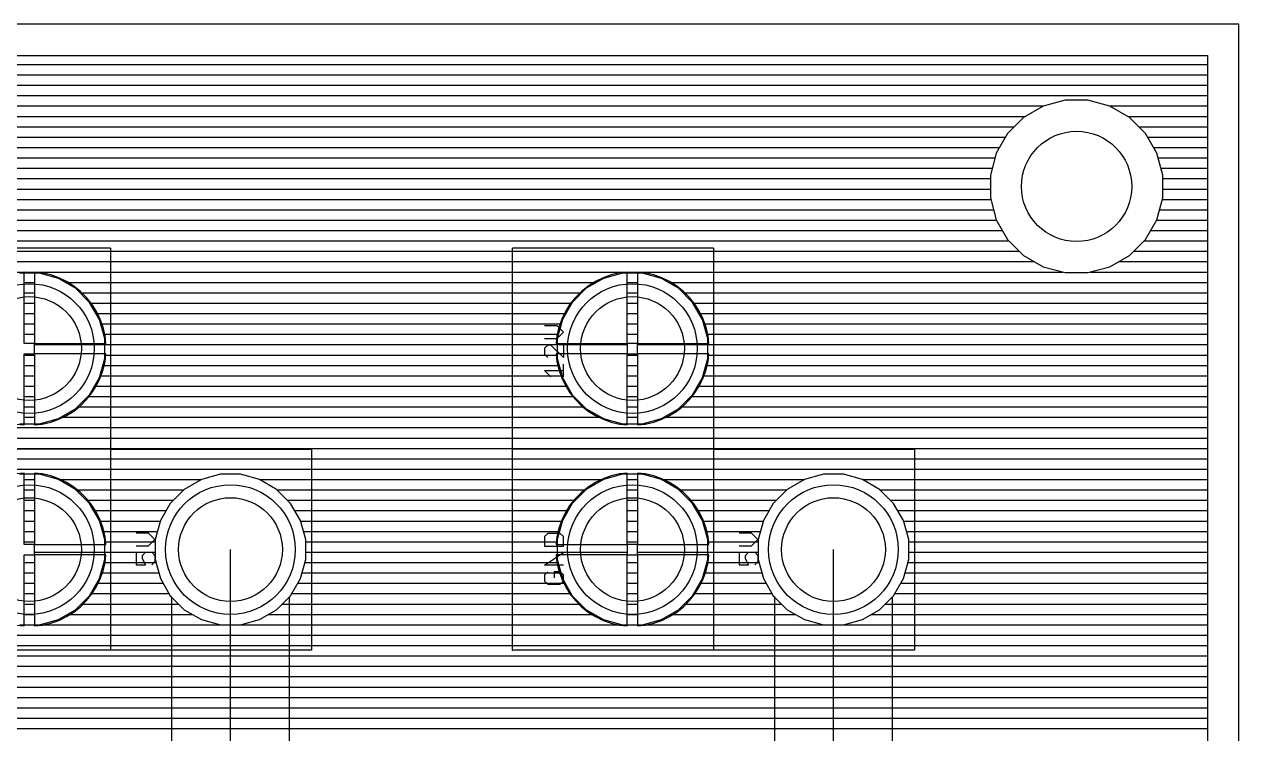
# Model space of a CAD drawing. Extents: x 0 to 5.05, y 0 to 8.75.
# Drawn here: x 3.177 to 5.05, y 7.656 to 8.75 of the extents above; entities that cross this region are included whole.
import ezdxf

# ---------------------------------------------------------------- set-up
doc = ezdxf.new("R2010")
doc.units = 0
for name, color, linetype in [('1', 22, 'CONTINUOUS'), ('16', 175, 'CONTINUOUS'), ('17', 82, 'CONTINUOUS'), ('20', 6, 'CONTINUOUS'), ('21', 253, 'CONTINUOUS'), ('23', 7, 'CONTINUOUS'), ('44', 253, 'CONTINUOUS'), ('51', 253, 'CONTINUOUS')]:
    doc.layers.add(name, color=color, linetype=linetype)

# ---------------------------------------------------------------- blocks, each defined once
blk = doc.blocks.new('ROUNDP')
blk.add_circle((0, 0), 0.5)

msp = doc.modelspace()

# ---------------------------------------------------------------- linework, layer by layer
at = {"layer": '1'}
for p, q in [((0.048, 8.702), (5.002, 8.702)), ((5.002, 8.702), (5.002, 0.048)), ((0.048, 8.688), (5.002, 8.688)), ((0.048, 8.672), (5.002, 8.672)), ((0.048, 8.656), (5.002, 8.656)), ((0.048, 8.64), (5.002, 8.64)), ((2.801098, 8.624), (4.748902, 8.624)), ((4.748664, 8.623936), (4.718336, 8.606426)), ((4.78249, 8.633), (4.748664, 8.623936)), ((4.81751, 8.633), (4.78249, 8.633)), ((4.851336, 8.623936), (4.81751, 8.633)), ((4.851098, 8.624), (5.002, 8.624)), ((4.881664, 8.606426), (4.851336, 8.623936)), ((2.828938, 8.608), (4.721062, 8.608)), ((4.718336, 8.606426), (4.693573, 8.581664)), ((4.878938, 8.608), (5.002, 8.608)), ((4.906426, 8.581664), (4.881664, 8.606426)), ((2.84609, 8.592), (4.70391, 8.592)), ((4.693573, 8.581664), (4.676064, 8.551336)), ((4.89609, 8.592), (5.002, 8.592)), ((4.923936, 8.551336), (4.906426, 8.581664)), ((2.859696, 8.576), (4.690304, 8.576)), ((2.868934, 8.56), (4.681066, 8.56)), ((4.909696, 8.576), (5.002, 8.576)), ((4.918934, 8.56), (5.002, 8.56)), ((2.875902, 8.544), (4.674098, 8.544)), ((4.676064, 8.551336), (4.667, 8.51751)), ((4.933, 8.51751), (4.923936, 8.551336)), ((4.925902, 8.544), (5.002, 8.544)), ((2.880189, 8.528), (4.669811, 8.528)), ((4.930189, 8.528), (5.002, 8.528)), ((2.883, 8.512), (4.667, 8.512)), ((4.667, 8.51751), (4.667, 8.48249)), ((4.933, 8.48249), (4.933, 8.51751)), ((4.933, 8.512), (5.002, 8.512)), ((2.883, 8.496), (4.667, 8.496)), ((4.933, 8.496), (5.002, 8.496)), ((2.882333, 8.48), (4.667667, 8.48)), ((4.667, 8.48249), (4.676064, 8.448664)), ((4.923936, 8.448664), (4.933, 8.48249)), ((4.932333, 8.48), (5.002, 8.48)), ((2.873553, 8.448), (4.676447, 8.448)), ((2.878045, 8.464), (4.671954, 8.464)), ((4.676064, 8.448664), (4.693573, 8.418336)), ((4.906426, 8.418336), (4.923936, 8.448664)), ((4.923553, 8.448), (5.002, 8.448)), ((4.928045, 8.464), (5.002, 8.464)), ((2.864315, 8.432), (4.685685, 8.432)), ((4.914315, 8.432), (5.002, 8.432)), ((2.85409, 8.416), (4.695909, 8.416)), ((4.693573, 8.418336), (4.718336, 8.393573)), ((4.881664, 8.393573), (4.906426, 8.418336)), ((4.90409, 8.416), (5.002, 8.416)), ((2.83809, 8.4), (4.711909, 8.4)), ((4.718336, 8.393573), (4.748664, 8.376064)), ((4.851336, 8.376064), (4.881664, 8.393573)), ((4.88809, 8.4), (5.002, 8.4)), ((2.815082, 8.384), (4.734918, 8.384)), ((4.748664, 8.376064), (4.78249, 8.367)), ((4.81751, 8.367), (4.851336, 8.376064)), ((4.865082, 8.384), (5.002, 8.384)), ((2.771242, 8.368), (4.778758, 8.368)), ((3.177, 8.367845), (3.165203, 8.366516)), ((3.177, 8.258), (3.177, 8.367845)), ((3.193, 8.367845), (3.193, 8.258)), ((3.204797, 8.366516), (3.193, 8.367845)), ((3.217718, 8.363567), (3.204797, 8.366516)), ((3.230228, 8.359189), (3.217718, 8.363567)), ((3.242169, 8.353439), (3.230228, 8.359189)), ((4.069772, 8.359189), (4.057831, 8.353439)), ((4.082282, 8.363567), (4.069772, 8.359189)), ((4.095203, 8.366516), (4.082282, 8.363567)), ((4.107, 8.367845), (4.095203, 8.366516)), ((4.107, 8.258), (4.107, 8.367845)), ((4.123, 8.367845), (4.123, 8.258)), ((4.134797, 8.366516), (4.123, 8.367845)), ((4.147718, 8.363567), (4.134797, 8.366516)), ((4.160228, 8.359189), (4.147718, 8.363567)), ((4.172169, 8.353439), (4.160228, 8.359189)), ((4.78249, 8.367), (4.81751, 8.367)), ((4.821242, 8.368), (5.002, 8.368)), ((3.177, 8.352), (3.193, 8.352)), ((3.177, 8.336), (3.193, 8.336)), ((3.253391, 8.346388), (3.242169, 8.353439)), ((3.244459, 8.352), (4.055541, 8.352)), ((3.263753, 8.338124), (3.253391, 8.346388)), ((3.273124, 8.328753), (3.263753, 8.338124)), ((3.265877, 8.336), (4.034123, 8.336)), ((4.036247, 8.338124), (4.026876, 8.328753)), ((4.046609, 8.346388), (4.036247, 8.338124)), ((4.057831, 8.353439), (4.046609, 8.346388)), ((4.107, 8.352), (4.123, 8.352)), ((4.107, 8.336), (4.123, 8.336)), ((4.183391, 8.346388), (4.172169, 8.353439)), ((4.174459, 8.352), (5.002, 8.352)), ((4.193753, 8.338124), (4.183391, 8.346388)), ((4.203124, 8.328753), (4.193753, 8.338124)), ((4.195877, 8.336), (5.002, 8.336)), ((3.177, 8.32), (3.193, 8.32)), ((3.281388, 8.318391), (3.273124, 8.328753)), ((3.280104, 8.32), (4.019896, 8.32)), ((3.288439, 8.307169), (3.281388, 8.318391)), ((4.018612, 8.318391), (4.011561, 8.307169)), ((4.026876, 8.328753), (4.018612, 8.318391)), ((4.107, 8.32), (4.123, 8.32)), ((4.211388, 8.318391), (4.203124, 8.328753)), ((4.210104, 8.32), (5.002, 8.32)), ((4.218439, 8.307169), (4.211388, 8.318391)), ((3.177, 8.304), (3.193, 8.304)), ((3.294189, 8.295228), (3.288439, 8.307169)), ((3.289965, 8.304), (4.010035, 8.304)), ((4.011561, 8.307169), (4.00581, 8.295228)), ((4.107, 8.304), (4.123, 8.304)), ((4.224189, 8.295228), (4.218439, 8.307169)), ((4.219965, 8.304), (5.002, 8.304)), ((3.177, 8.288), (3.193, 8.288)), ((3.298567, 8.282718), (3.294189, 8.295228)), ((3.296719, 8.288), (4.003281, 8.288)), ((3.301516, 8.269797), (3.298567, 8.282718)), ((4.001433, 8.282718), (3.998484, 8.269797)), ((4.00581, 8.295228), (4.001433, 8.282718)), ((4.107, 8.288), (4.123, 8.288)), ((4.228567, 8.282718), (4.224189, 8.295228)), ((4.226719, 8.288), (5.002, 8.288)), ((4.231516, 8.269797), (4.228567, 8.282718)), ((3.177, 8.272), (3.193, 8.272)), ((3.301013, 8.272), (3.998987, 8.272)), ((3.302845, 8.258), (3.301516, 8.269797)), ((3.998484, 8.269797), (3.997155, 8.258)), ((4.107, 8.272), (4.123, 8.272)), ((4.231013, 8.272), (5.002, 8.272)), ((4.232845, 8.258), (4.231516, 8.269797)), ((3.193, 8.258), (3.177, 8.258)), ((3.177, 8.132155), (3.177, 8.241999)), ((3.177, 8.241999), (3.193, 8.241999)), ((3.193, 8.242), (3.193, 8.258)), ((3.193, 8.258), (3.302845, 8.258)), ((3.193, 8.256), (4.106999, 8.256)), ((3.302845, 8.242), (3.193, 8.242)), ((3.193, 8.241999), (3.193, 8.132155)), ((3.301516, 8.230203), (3.302845, 8.242)), ((3.997155, 8.258), (4.106999, 8.258)), ((4.106999, 8.242), (3.997155, 8.242)), ((3.997155, 8.242), (3.998484, 8.230203)), ((4.106999, 8.258), (4.106999, 8.242)), ((4.123, 8.258), (4.107, 8.258)), ((4.107, 8.132155), (4.107, 8.241999)), ((4.107, 8.241999), (4.123, 8.241999)), ((4.123, 8.242), (4.123, 8.258)), ((4.123, 8.258), (4.232845, 8.258)), ((4.123, 8.256), (5.002, 8.256)), ((4.232845, 8.242), (4.123, 8.242)), ((4.123, 8.241999), (4.123, 8.132155)), ((4.231516, 8.230203), (4.232845, 8.242)), ((3.177, 8.24), (3.193, 8.24)), ((3.177, 8.224), (3.193, 8.224)), ((3.298567, 8.217282), (3.301516, 8.230203)), ((3.3001, 8.224), (3.9999, 8.224)), ((3.30262, 8.24), (3.99738, 8.24)), ((3.998484, 8.230203), (4.001433, 8.217282)), ((4.107, 8.24), (4.123, 8.24)), ((4.107, 8.224), (4.123, 8.224)), ((4.228567, 8.217282), (4.231516, 8.230203)), ((4.2301, 8.224), (5.002, 8.224)), ((4.23262, 8.24), (5.002, 8.24)), ((3.177, 8.208), (3.193, 8.208)), ((3.288439, 8.192831), (3.294189, 8.204772)), ((3.294189, 8.204772), (3.298567, 8.217282)), ((3.295319, 8.208), (4.004681, 8.208)), ((4.001433, 8.217282), (4.00581, 8.204772)), ((4.00581, 8.204772), (4.011561, 8.192831)), ((4.107, 8.208), (4.123, 8.208)), ((4.218439, 8.192831), (4.224189, 8.204772)), ((4.224189, 8.204772), (4.228567, 8.217282)), ((4.225319, 8.208), (5.002, 8.208)), ((3.177, 8.192), (3.193, 8.192)), ((3.281388, 8.181609), (3.288439, 8.192831)), ((3.287917, 8.192), (4.012083, 8.192)), ((4.011561, 8.192831), (4.018612, 8.181609)), ((4.107, 8.192), (4.123, 8.192)), ((4.211388, 8.181609), (4.218439, 8.192831)), ((4.217917, 8.192), (5.002, 8.192)), ((3.177, 8.176), (3.193, 8.176)), ((3.263753, 8.161876), (3.273124, 8.171247)), ((3.273124, 8.171247), (3.281388, 8.181609)), ((3.276914, 8.176), (4.023085, 8.176)), ((4.018612, 8.181609), (4.026876, 8.171247)), ((4.026876, 8.171247), (4.036247, 8.161876)), ((4.107, 8.176), (4.123, 8.176)), ((4.193753, 8.161876), (4.203124, 8.171247)), ((4.203124, 8.171247), (4.211388, 8.181609)), ((4.206914, 8.176), (5.002, 8.176)), ((3.177, 8.16), (3.193, 8.16)), ((3.242169, 8.146561), (3.253391, 8.153612)), ((3.253391, 8.153612), (3.263753, 8.161876)), ((3.261401, 8.16), (4.038599, 8.16)), ((4.036247, 8.161876), (4.046609, 8.153612)), ((4.046609, 8.153612), (4.057831, 8.146561)), ((4.107, 8.16), (4.123, 8.16)), ((4.172169, 8.146561), (4.183391, 8.153612)), ((4.183391, 8.153612), (4.193753, 8.161876)), ((4.191401, 8.16), (5.002, 8.16)), ((3.165203, 8.133484), (3.177, 8.132155)), ((3.177, 8.144), (3.193, 8.144)), ((3.193, 8.132155), (3.204797, 8.133484)), ((3.204797, 8.133484), (3.217718, 8.136433)), ((3.217718, 8.136433), (3.230228, 8.14081)), ((3.230228, 8.14081), (3.242169, 8.146561)), ((3.236851, 8.144), (4.063149, 8.144)), ((4.057831, 8.146561), (4.069772, 8.14081)), ((4.069772, 8.14081), (4.082282, 8.136433)), ((4.082282, 8.136433), (4.095203, 8.133484)), ((4.095203, 8.133484), (4.107, 8.132155)), ((4.107, 8.144), (4.123, 8.144)), ((4.123, 8.132155), (4.134797, 8.133484)), ((4.134797, 8.133484), (4.147718, 8.136433)), ((4.147718, 8.136433), (4.160228, 8.14081)), ((4.160228, 8.14081), (4.172169, 8.146561)), ((4.166851, 8.144), (5.002, 8.144)), ((2.461, 8.128), (5.002, 8.128)), ((2.461, 8.112), (5.002, 8.112)), ((2.457321, 8.096), (5.002, 8.096)), ((2.452964, 8.08), (5.002, 8.08)), ((2.443727, 8.064), (5.002, 8.064)), ((3.200272, 8.056), (3.169728, 8.056)), ((3.229774, 8.048095), (3.200272, 8.056)), ((3.479728, 8.056), (3.450226, 8.048095)), ((3.510272, 8.056), (3.479728, 8.056)), ((3.539774, 8.048095), (3.510272, 8.056)), ((4.099728, 8.056), (4.070226, 8.048095)), ((4.130272, 8.056), (4.099728, 8.056)), ((4.159774, 8.048095), (4.130272, 8.056)), ((4.409728, 8.056), (4.380226, 8.048095)), ((4.440272, 8.056), (4.409728, 8.056)), ((4.469774, 8.048095), (4.440272, 8.056)), ((3.256226, 8.032823), (3.229774, 8.048095)), ((3.229938, 8.048), (3.450062, 8.048)), ((3.450226, 8.048095), (3.423774, 8.032823)), ((3.566226, 8.032823), (3.539774, 8.048095)), ((3.539938, 8.048), (4.070062, 8.048)), ((4.070226, 8.048095), (4.043774, 8.032823)), ((4.186226, 8.032823), (4.159774, 8.048095)), ((4.159938, 8.048), (4.380062, 8.048)), ((4.380226, 8.048095), (4.353774, 8.032823)), ((4.496226, 8.032823), (4.469774, 8.048095)), ((4.469938, 8.048), (5.002, 8.048)), ((3.277823, 8.011226), (3.256226, 8.032823)), ((3.257049, 8.032), (3.422951, 8.032)), ((3.423774, 8.032823), (3.402177, 8.011226)), ((3.587823, 8.011226), (3.566226, 8.032823)), ((3.567049, 8.032), (4.042951, 8.032)), ((4.043774, 8.032823), (4.022177, 8.011226)), ((4.207823, 8.011226), (4.186226, 8.032823)), ((4.187049, 8.032), (4.352951, 8.032)), ((4.353774, 8.032823), (4.332177, 8.011226)), ((4.517823, 8.011226), (4.496226, 8.032823)), ((4.497049, 8.032), (5.002, 8.032)), ((3.273049, 8.016), (3.406951, 8.016)), ((3.293095, 7.984774), (3.277823, 8.011226)), ((3.284304, 8), (3.395696, 8)), ((3.402177, 8.011226), (3.386905, 7.984774)), ((3.583049, 8.016), (4.026951, 8.016)), ((3.603095, 7.984774), (3.587823, 8.011226)), ((3.594304, 8), (4.015696, 8)), ((4.022177, 8.011226), (4.006905, 7.984774)), ((4.203049, 8.016), (4.336951, 8.016)), ((4.223095, 7.984774), (4.207823, 8.011226)), ((4.214304, 8), (4.325696, 8)), ((4.332177, 8.011226), (4.316905, 7.984774)), ((4.513049, 8.016), (5.002, 8.016)), ((4.533095, 7.984774), (4.517823, 8.011226)), ((4.524304, 8), (5.002, 8)), ((3.301, 7.955272), (3.293095, 7.984774)), ((3.293302, 7.984), (3.386698, 7.984)), ((3.386905, 7.984774), (3.379, 7.955272)), ((3.611, 7.955272), (3.603095, 7.984774)), ((3.603302, 7.984), (4.006698, 7.984)), ((4.006905, 7.984774), (3.999, 7.955272)), ((4.231, 7.955272), (4.223095, 7.984774)), ((4.223302, 7.984), (4.316698, 7.984)), ((4.316905, 7.984774), (4.309, 7.955272)), ((4.541, 7.955272), (4.533095, 7.984774)), ((4.533302, 7.984), (5.002, 7.984)), ((3.297589, 7.968), (3.382411, 7.968)), ((3.607589, 7.968), (4.002411, 7.968)), ((4.227589, 7.968), (4.312411, 7.968)), ((4.537589, 7.968), (5.002, 7.968)), ((3.301, 7.924728), (3.301, 7.955272)), ((3.301, 7.952), (3.379, 7.952)), ((3.379, 7.955272), (3.379, 7.924728)), ((3.611, 7.924728), (3.611, 7.955272)), ((3.611, 7.952), (3.999, 7.952)), ((3.999, 7.955272), (3.999, 7.924728)), ((4.231, 7.924728), (4.231, 7.955272)), ((4.231, 7.952), (4.309, 7.952)), ((4.309, 7.955272), (4.309, 7.924728)), ((4.541, 7.924728), (4.541, 7.955272)), ((4.541, 7.952), (5.002, 7.952)), ((3.293095, 7.895226), (3.301, 7.924728)), ((3.301, 7.936), (3.379, 7.936)), ((3.379, 7.924728), (3.386905, 7.895226)), ((3.495, 7.01), (3.495, 7.94)), ((3.603095, 7.895226), (3.611, 7.924728)), ((3.611, 7.936), (3.999, 7.936)), ((3.999, 7.924728), (4.006905, 7.895226)), ((4.223095, 7.895226), (4.231, 7.924728)), ((4.231, 7.936), (4.309, 7.936)), ((4.309, 7.924728), (4.316905, 7.895226)), ((4.533095, 7.895226), (4.541, 7.924728)), ((4.541, 7.936), (5.002, 7.936)), ((3.299733, 7.92), (3.380267, 7.92)), ((3.609733, 7.92), (4.000267, 7.92)), ((4.229733, 7.92), (4.310267, 7.92)), ((4.539733, 7.92), (5.002, 7.92)), ((3.277823, 7.868774), (3.293095, 7.895226)), ((3.288923, 7.888), (3.391077, 7.888)), ((3.295446, 7.904), (3.384554, 7.904)), ((3.386905, 7.895226), (3.402177, 7.868774)), ((3.587823, 7.868774), (3.603095, 7.895226)), ((3.598923, 7.888), (4.011077, 7.888)), ((3.605446, 7.904), (4.004554, 7.904)), ((4.006905, 7.895226), (4.022177, 7.868774)), ((4.207823, 7.868774), (4.223095, 7.895226)), ((4.218923, 7.888), (4.321077, 7.888)), ((4.225446, 7.904), (4.314554, 7.904)), ((4.316905, 7.895226), (4.332177, 7.868774)), ((4.517823, 7.868774), (4.533095, 7.895226)), ((4.528923, 7.888), (5.002, 7.888)), ((4.535446, 7.904), (5.002, 7.904)), ((3.256226, 7.847177), (3.277823, 7.868774)), ((3.279685, 7.872), (3.400314, 7.872)), ((3.402177, 7.868774), (3.404, 7.866951)), ((3.404, 7.866951), (3.404, 7.083049)), ((3.586, 7.866951), (3.587823, 7.868774)), ((3.586, 7.083049), (3.586, 7.866951)), ((3.589685, 7.872), (4.020314, 7.872)), ((4.022177, 7.868774), (4.043774, 7.847177)), ((4.186226, 7.847177), (4.207823, 7.868774)), ((4.209685, 7.872), (4.330314, 7.872)), ((4.332177, 7.868774), (4.353774, 7.847177)), ((4.496226, 7.847177), (4.517823, 7.868774)), ((4.519685, 7.872), (5.002, 7.872)), ((3.265049, 7.856), (3.404, 7.856)), ((3.586, 7.856), (4.034951, 7.856)), ((4.195049, 7.856), (4.344951, 7.856)), ((4.505049, 7.856), (5.002, 7.856)), ((3.200272, 7.824), (3.229774, 7.831905)), ((3.229774, 7.831905), (3.256226, 7.847177)), ((3.243795, 7.84), (3.404, 7.84)), ((3.586, 7.84), (4.056205, 7.84)), ((4.043774, 7.847177), (4.070226, 7.831905)), ((4.070226, 7.831905), (4.099728, 7.824)), ((4.130272, 7.824), (4.159774, 7.831905)), ((4.159774, 7.831905), (4.186226, 7.847177)), ((4.173795, 7.84), (4.366205, 7.84)), ((4.353774, 7.847177), (4.380226, 7.831905)), ((4.380226, 7.831905), (4.409728, 7.824)), ((4.440272, 7.824), (4.469774, 7.831905)), ((4.469774, 7.831905), (4.496226, 7.847177)), ((4.483795, 7.84), (5.002, 7.84)), ((3.169728, 7.824), (3.200272, 7.824)), ((3.200272, 7.824), (3.404, 7.824)), ((3.586, 7.824), (4.099728, 7.824)), ((4.099728, 7.824), (4.130272, 7.824)), ((4.130272, 7.824), (4.409728, 7.824)), ((4.409728, 7.824), (4.440272, 7.824)), ((4.440272, 7.824), (5.002, 7.824)), ((0.048, 7.808), (3.404, 7.808)), ((0.048, 7.792), (3.404, 7.792)), ((3.586, 7.808), (5.002, 7.808)), ((3.586, 7.792), (5.002, 7.792)), ((0.048, 7.776), (3.404, 7.776)), ((3.586, 7.776), (5.002, 7.776)), ((0.048, 7.76), (3.404, 7.76)), ((3.586, 7.76), (5.002, 7.76)), ((0.048, 7.744), (3.404, 7.744)), ((3.586, 7.744), (5.002, 7.744)), ((0.048, 7.728), (3.404, 7.728)), ((3.586, 7.728), (5.002, 7.728)), ((0.048, 7.712), (3.404, 7.712)), ((3.586, 7.712), (5.002, 7.712)), ((0.048, 7.696), (3.404, 7.696)), ((0.048, 7.68), (3.404, 7.68)), ((3.586, 7.696), (5.002, 7.696)), ((3.586, 7.68), (5.002, 7.68)), ((0.048, 7.664), (3.404, 7.664)), ((3.586, 7.664), (5.002, 7.664))]:
    msp.add_line(p, q, dxfattribs=at)
at = {"layer": '16'}
for p, q in [((0.048, 8.702), (5.002, 8.702)), ((5.002, 8.702), (5.002, 0.048)), ((0.048, 8.688), (5.002, 8.688)), ((0.048, 8.672), (5.002, 8.672)), ((0.048, 8.656), (5.002, 8.656)), ((0.048, 8.64), (5.002, 8.64)), ((2.801098, 8.624), (4.748902, 8.624)), ((4.748664, 8.623936), (4.718336, 8.606426)), ((4.78249, 8.633), (4.748664, 8.623936)), ((4.81751, 8.633), (4.78249, 8.633)), ((4.851336, 8.623936), (4.81751, 8.633)), ((4.851098, 8.624), (5.002, 8.624)), ((4.881664, 8.606426), (4.851336, 8.623936)), ((2.828938, 8.608), (4.721062, 8.608)), ((4.718336, 8.606426), (4.693573, 8.581664)), ((4.878938, 8.608), (5.002, 8.608)), ((4.906426, 8.581664), (4.881664, 8.606426)), ((2.84609, 8.592), (4.70391, 8.592)), ((4.693573, 8.581664), (4.676064, 8.551336)), ((4.89609, 8.592), (5.002, 8.592)), ((4.923936, 8.551336), (4.906426, 8.581664)), ((2.859696, 8.576), (4.690304, 8.576)), ((2.868934, 8.56), (4.681066, 8.56)), ((4.909696, 8.576), (5.002, 8.576)), ((4.918934, 8.56), (5.002, 8.56)), ((2.875902, 8.544), (4.674098, 8.544)), ((4.676064, 8.551336), (4.667, 8.51751)), ((4.933, 8.51751), (4.923936, 8.551336)), ((4.925902, 8.544), (5.002, 8.544)), ((2.880189, 8.528), (4.669811, 8.528)), ((4.930189, 8.528), (5.002, 8.528)), ((2.883, 8.512), (4.667, 8.512)), ((4.667, 8.51751), (4.667, 8.48249)), ((4.933, 8.48249), (4.933, 8.51751)), ((4.933, 8.512), (5.002, 8.512)), ((2.883, 8.496), (4.667, 8.496)), ((4.933, 8.496), (5.002, 8.496)), ((2.882333, 8.48), (4.667667, 8.48)), ((4.667, 8.48249), (4.676064, 8.448664)), ((4.923936, 8.448664), (4.933, 8.48249)), ((4.932333, 8.48), (5.002, 8.48)), ((2.873553, 8.448), (4.676447, 8.448)), ((2.878045, 8.464), (4.671954, 8.464)), ((4.676064, 8.448664), (4.693573, 8.418336)), ((4.906426, 8.418336), (4.923936, 8.448664)), ((4.923553, 8.448), (5.002, 8.448)), ((4.928045, 8.464), (5.002, 8.464)), ((2.864315, 8.432), (4.685685, 8.432)), ((4.914315, 8.432), (5.002, 8.432)), ((2.85409, 8.416), (4.695909, 8.416)), ((4.693573, 8.418336), (4.718336, 8.393573)), ((4.881664, 8.393573), (4.906426, 8.418336)), ((4.90409, 8.416), (5.002, 8.416)), ((2.83809, 8.4), (4.711909, 8.4)), ((4.718336, 8.393573), (4.748664, 8.376064)), ((4.851336, 8.376064), (4.881664, 8.393573)), ((4.88809, 8.4), (5.002, 8.4)), ((2.815082, 8.384), (4.734918, 8.384)), ((4.748664, 8.376064), (4.78249, 8.367)), ((4.81751, 8.367), (4.851336, 8.376064)), ((4.865082, 8.384), (5.002, 8.384)), ((2.771242, 8.368), (4.778758, 8.368)), ((3.200272, 8.366), (3.169728, 8.366)), ((3.229774, 8.358095), (3.200272, 8.366)), ((3.256226, 8.342823), (3.229774, 8.358095)), ((4.070226, 8.358095), (4.043774, 8.342823)), ((4.099728, 8.366), (4.070226, 8.358095)), ((4.130272, 8.366), (4.099728, 8.366)), ((4.159774, 8.358095), (4.130272, 8.366)), ((4.186226, 8.342823), (4.159774, 8.358095)), ((4.78249, 8.367), (4.81751, 8.367)), ((4.821242, 8.368), (5.002, 8.368)), ((3.240331, 8.352), (4.059669, 8.352)), ((3.277823, 8.321226), (3.256226, 8.342823)), ((3.263049, 8.336), (4.036951, 8.336)), ((4.043774, 8.342823), (4.022177, 8.321226)), ((4.170331, 8.352), (5.002, 8.352)), ((4.207823, 8.321226), (4.186226, 8.342823)), ((4.193049, 8.336), (5.002, 8.336)), ((3.293095, 8.294774), (3.277823, 8.321226)), ((3.278531, 8.32), (4.021469, 8.32)), ((4.022177, 8.321226), (4.006905, 8.294774)), ((4.223095, 8.294774), (4.207823, 8.321226)), ((4.208531, 8.32), (5.002, 8.32)), ((3.287768, 8.304), (4.012232, 8.304)), ((4.217768, 8.304), (5.002, 8.304)), ((3.301, 8.265272), (3.293095, 8.294774)), ((3.29491, 8.288), (4.00509, 8.288)), ((4.006905, 8.294774), (3.999, 8.265272)), ((4.231, 8.265272), (4.223095, 8.294774)), ((4.22491, 8.288), (5.002, 8.288)), ((3.299197, 8.272), (4.000803, 8.272)), ((3.301, 8.234728), (3.301, 8.265272)), ((3.999, 8.265272), (3.999, 8.234728)), ((4.229197, 8.272), (5.002, 8.272)), ((4.231, 8.234728), (4.231, 8.265272)), ((3.301, 8.256), (3.999, 8.256)), ((4.231, 8.256), (5.002, 8.256)), ((3.293095, 8.205226), (3.301, 8.234728)), ((3.298125, 8.224), (4.001875, 8.224)), ((3.301, 8.24), (3.999, 8.24)), ((3.999, 8.234728), (4.006905, 8.205226)), ((4.223095, 8.205226), (4.231, 8.234728)), ((4.228125, 8.224), (5.002, 8.224)), ((4.231, 8.24), (5.002, 8.24)), ((3.277823, 8.178774), (3.293095, 8.205226)), ((3.293838, 8.208), (4.006162, 8.208)), ((4.006905, 8.205226), (4.022177, 8.178774)), ((4.207823, 8.178774), (4.223095, 8.205226)), ((4.223838, 8.208), (5.002, 8.208)), ((3.285459, 8.192), (4.014541, 8.192)), ((4.215459, 8.192), (5.002, 8.192)), ((3.256226, 8.157177), (3.277823, 8.178774)), ((3.275049, 8.176), (4.024951, 8.176)), ((4.022177, 8.178774), (4.043774, 8.157177)), ((4.186226, 8.157177), (4.207823, 8.178774)), ((4.205049, 8.176), (5.002, 8.176)), ((3.229774, 8.141905), (3.256226, 8.157177)), ((3.259049, 8.16), (4.040951, 8.16)), ((4.043774, 8.157177), (4.070226, 8.141905)), ((4.159774, 8.141905), (4.186226, 8.157177)), ((4.189049, 8.16), (5.002, 8.16)), ((3.169728, 8.134), (3.200272, 8.134)), ((3.200272, 8.134), (3.229774, 8.141905)), ((3.233403, 8.144), (4.066597, 8.144)), ((4.070226, 8.141905), (4.099728, 8.134)), ((4.099728, 8.134), (4.130272, 8.134)), ((4.130272, 8.134), (4.159774, 8.141905)), ((4.163403, 8.144), (5.002, 8.144)), ((2.353, 8.128), (5.002, 8.128)), ((2.462282, 8.112), (5.002, 8.112)), ((2.459415, 8.096), (5.002, 8.096)), ((2.454269, 8.08), (5.002, 8.08)), ((2.446032, 8.064), (5.002, 8.064)), ((3.177, 8.057845), (3.165203, 8.056516)), ((3.177, 7.948), (3.177, 8.057845)), ((3.204797, 8.056516), (3.193, 8.057845)), ((3.193, 8.057845), (3.193, 7.948)), ((3.217718, 8.053567), (3.204797, 8.056516)), ((3.479728, 8.056), (3.450226, 8.048095)), ((3.510272, 8.056), (3.479728, 8.056)), ((3.539774, 8.048095), (3.510272, 8.056)), ((4.095203, 8.056516), (4.082282, 8.053567)), ((4.107, 8.057845), (4.095203, 8.056516)), ((4.107, 7.948), (4.107, 8.057845)), ((4.134797, 8.056516), (4.123, 8.057845)), ((4.123, 8.057845), (4.123, 7.948)), ((4.147718, 8.053567), (4.134797, 8.056516)), ((4.409728, 8.056), (4.380226, 8.048095)), ((4.440272, 8.056), (4.409728, 8.056)), ((4.469774, 8.048095), (4.440272, 8.056)), ((3.177, 8.048), (3.193, 8.048)), ((3.230228, 8.049189), (3.217718, 8.053567)), ((3.242169, 8.043439), (3.230228, 8.049189)), ((3.232698, 8.048), (3.450062, 8.048)), ((3.253391, 8.036388), (3.242169, 8.043439)), ((3.263753, 8.028124), (3.253391, 8.036388)), ((3.450226, 8.048095), (3.423774, 8.032823)), ((3.566226, 8.032823), (3.539774, 8.048095)), ((3.539938, 8.048), (4.067302, 8.048)), ((4.046609, 8.036388), (4.036247, 8.028124)), ((4.057831, 8.043439), (4.046609, 8.036388)), ((4.069772, 8.049189), (4.057831, 8.043439)), ((4.082282, 8.053567), (4.069772, 8.049189)), ((4.107, 8.048), (4.123, 8.048)), ((4.160228, 8.049189), (4.147718, 8.053567)), ((4.172169, 8.043439), (4.160228, 8.049189)), ((4.162698, 8.048), (4.380062, 8.048)), ((4.183391, 8.036388), (4.172169, 8.043439)), ((4.193753, 8.028124), (4.183391, 8.036388)), ((4.380226, 8.048095), (4.353774, 8.032823)), ((4.496226, 8.032823), (4.469774, 8.048095)), ((4.469938, 8.048), (5.002, 8.048)), ((3.177, 8.032), (3.193, 8.032)), ((3.258893, 8.032), (3.422951, 8.032)), ((3.273124, 8.018753), (3.263753, 8.028124)), ((3.281388, 8.008391), (3.273124, 8.018753)), ((3.423774, 8.032823), (3.402177, 8.011226)), ((3.587823, 8.011226), (3.566226, 8.032823)), ((3.567049, 8.032), (4.041107, 8.032)), ((4.026876, 8.018753), (4.018612, 8.008391)), ((4.036247, 8.028124), (4.026876, 8.018753)), ((4.107, 8.032), (4.123, 8.032)), ((4.188893, 8.032), (4.352951, 8.032)), ((4.203124, 8.018753), (4.193753, 8.028124)), ((4.211388, 8.008391), (4.203124, 8.018753)), ((4.353774, 8.032823), (4.332177, 8.011226)), ((4.517823, 8.011226), (4.496226, 8.032823)), ((4.497049, 8.032), (5.002, 8.032)), ((3.177, 8.016), (3.193, 8.016)), ((3.177, 8), (3.193, 8)), ((3.27532, 8.016), (3.406951, 8.016)), ((3.288439, 7.997169), (3.281388, 8.008391)), ((3.28666, 8), (3.395696, 8)), ((3.402177, 8.011226), (3.386905, 7.984774)), ((3.583049, 8.016), (4.02468, 8.016)), ((3.603095, 7.984774), (3.587823, 8.011226)), ((3.594304, 8), (4.01334, 8)), ((4.018612, 8.008391), (4.011561, 7.997169)), ((4.107, 8.016), (4.123, 8.016)), ((4.107, 8), (4.123, 8)), ((4.20532, 8.016), (4.336951, 8.016)), ((4.218439, 7.997169), (4.211388, 8.008391)), ((4.21666, 8), (4.325696, 8)), ((4.332177, 8.011226), (4.316905, 7.984774)), ((4.513049, 8.016), (5.002, 8.016)), ((4.533095, 7.984774), (4.517823, 8.011226)), ((4.524304, 8), (5.002, 8)), ((3.177, 7.984), (3.193, 7.984)), ((3.294189, 7.985228), (3.288439, 7.997169)), ((3.298567, 7.972718), (3.294189, 7.985228)), ((3.294619, 7.984), (3.386698, 7.984)), ((3.386905, 7.984774), (3.379, 7.955272)), ((3.611, 7.955272), (3.603095, 7.984774)), ((3.603302, 7.984), (4.005381, 7.984)), ((4.00581, 7.985228), (4.001433, 7.972718)), ((4.011561, 7.997169), (4.00581, 7.985228)), ((4.107, 7.984), (4.123, 7.984)), ((4.224189, 7.985228), (4.218439, 7.997169)), ((4.228567, 7.972718), (4.224189, 7.985228)), ((4.224619, 7.984), (4.316698, 7.984)), ((4.316905, 7.984774), (4.309, 7.955272)), ((4.541, 7.955272), (4.533095, 7.984774)), ((4.533302, 7.984), (5.002, 7.984)), ((3.177, 7.968), (3.193, 7.968)), ((3.301516, 7.959797), (3.298567, 7.972718)), ((3.299644, 7.968), (3.382411, 7.968)), ((3.607589, 7.968), (4.000356, 7.968)), ((4.001433, 7.972718), (3.998484, 7.959797)), ((4.107, 7.968), (4.123, 7.968)), ((4.231516, 7.959797), (4.228567, 7.972718)), ((4.229644, 7.968), (4.312411, 7.968)), ((4.537589, 7.968), (5.002, 7.968)), ((3.177, 7.952), (3.193, 7.952)), ((3.193, 7.948), (3.177, 7.948)), ((3.193, 7.932), (3.193, 7.948)), ((3.193, 7.948), (3.302845, 7.948)), ((3.302845, 7.948), (3.301516, 7.959797)), ((3.302394, 7.952), (3.379, 7.952)), ((3.379, 7.955272), (3.379, 7.924728)), ((3.611, 7.924728), (3.611, 7.955272)), ((3.611, 7.952), (3.997605, 7.952)), ((3.998484, 7.959797), (3.997155, 7.948)), ((3.997155, 7.948), (4.106999, 7.948)), ((4.106999, 7.948), (4.106999, 7.932)), ((4.107, 7.952), (4.123, 7.952)), ((4.123, 7.948), (4.107, 7.948)), ((4.123, 7.932), (4.123, 7.948)), ((4.123, 7.948), (4.232845, 7.948)), ((4.232845, 7.948), (4.231516, 7.959797)), ((4.232394, 7.952), (4.309, 7.952)), ((4.309, 7.955272), (4.309, 7.924728)), ((4.541, 7.924728), (4.541, 7.955272)), ((4.541, 7.952), (5.002, 7.952)), ((3.177, 7.822155), (3.177, 7.931999)), ((3.177, 7.931999), (3.193, 7.931999)), ((3.193, 7.936), (3.379, 7.936)), ((3.302845, 7.932), (3.193, 7.932)), ((3.193, 7.931999), (3.193, 7.822155)), ((3.301516, 7.920203), (3.302845, 7.932)), ((3.379, 7.924728), (3.386905, 7.895226)), ((3.603095, 7.895226), (3.611, 7.924728)), ((3.611, 7.936), (4.106999, 7.936)), ((4.106999, 7.932), (3.997155, 7.932)), ((3.997155, 7.932), (3.998484, 7.920203)), ((4.107, 7.822155), (4.107, 7.931999)), ((4.107, 7.931999), (4.123, 7.931999)), ((4.123, 7.936), (4.309, 7.936)), ((4.232845, 7.932), (4.123, 7.932)), ((4.123, 7.931999), (4.123, 7.822155)), ((4.231516, 7.920203), (4.232845, 7.932)), ((4.309, 7.924728), (4.316905, 7.895226)), ((4.425, 7.01), (4.425, 7.94)), ((4.533095, 7.895226), (4.541, 7.924728)), ((4.541, 7.936), (5.002, 7.936)), ((3.177, 7.92), (3.193, 7.92)), ((3.294189, 7.894772), (3.298567, 7.907282)), ((3.298567, 7.907282), (3.301516, 7.920203)), ((3.30147, 7.92), (3.380267, 7.92)), ((3.609733, 7.92), (3.99853, 7.92)), ((3.998484, 7.920203), (4.001433, 7.907282)), ((4.001433, 7.907282), (4.00581, 7.894772)), ((4.107, 7.92), (4.123, 7.92)), ((4.224189, 7.894772), (4.228567, 7.907282)), ((4.228567, 7.907282), (4.231516, 7.920203)), ((4.23147, 7.92), (4.310267, 7.92)), ((4.539733, 7.92), (5.002, 7.92)), ((3.177, 7.904), (3.193, 7.904)), ((3.177, 7.888), (3.193, 7.888)), ((3.288439, 7.882831), (3.294189, 7.894772)), ((3.290928, 7.888), (3.391077, 7.888)), ((3.297418, 7.904), (3.384554, 7.904)), ((3.386905, 7.895226), (3.402177, 7.868774)), ((3.587823, 7.868774), (3.603095, 7.895226)), ((3.598923, 7.888), (4.009072, 7.888)), ((3.605446, 7.904), (4.002581, 7.904)), ((4.00581, 7.894772), (4.011561, 7.882831)), ((4.107, 7.904), (4.123, 7.904)), ((4.107, 7.888), (4.123, 7.888)), ((4.218439, 7.882831), (4.224189, 7.894772)), ((4.220928, 7.888), (4.321077, 7.888)), ((4.227418, 7.904), (4.314554, 7.904)), ((4.316905, 7.895226), (4.332177, 7.868774)), ((4.517823, 7.868774), (4.533095, 7.895226)), ((4.528923, 7.888), (5.002, 7.888)), ((4.535446, 7.904), (5.002, 7.904)), ((3.177, 7.872), (3.193, 7.872)), ((3.273124, 7.861247), (3.281388, 7.871609)), ((3.281388, 7.871609), (3.288439, 7.882831)), ((3.281633, 7.872), (3.400314, 7.872)), ((3.402177, 7.868774), (3.423774, 7.847177)), ((3.566226, 7.847177), (3.587823, 7.868774)), ((3.589685, 7.872), (4.018367, 7.872)), ((4.011561, 7.882831), (4.018612, 7.871609)), ((4.018612, 7.871609), (4.026876, 7.861247)), ((4.107, 7.872), (4.123, 7.872)), ((4.203124, 7.861247), (4.211388, 7.871609)), ((4.211388, 7.871609), (4.218439, 7.882831)), ((4.211633, 7.872), (4.330314, 7.872)), ((4.332177, 7.868774), (4.334, 7.866951)), ((4.334, 7.866951), (4.334, 7.083049)), ((4.516, 7.866951), (4.517823, 7.868774)), ((4.516, 7.083049), (4.516, 7.866951)), ((4.519685, 7.872), (5.002, 7.872)), ((3.177, 7.856), (3.193, 7.856)), ((3.253391, 7.843612), (3.263753, 7.851876)), ((3.263753, 7.851876), (3.273124, 7.861247)), ((3.267877, 7.856), (3.414951, 7.856)), ((3.575049, 7.856), (4.032123, 7.856)), ((4.026876, 7.861247), (4.036247, 7.851876)), ((4.036247, 7.851876), (4.046609, 7.843612)), ((4.107, 7.856), (4.123, 7.856)), ((4.183391, 7.843612), (4.193753, 7.851876)), ((4.193753, 7.851876), (4.203124, 7.861247)), ((4.197877, 7.856), (4.334, 7.856)), ((4.516, 7.856), (5.002, 7.856)), ((3.177, 7.84), (3.193, 7.84)), ((3.217718, 7.826433), (3.230228, 7.83081)), ((3.230228, 7.83081), (3.242169, 7.836561)), ((3.242169, 7.836561), (3.253391, 7.843612)), ((3.247642, 7.84), (3.436205, 7.84)), ((3.423774, 7.847177), (3.450226, 7.831905)), ((3.450226, 7.831905), (3.479728, 7.824)), ((3.510272, 7.824), (3.539774, 7.831905)), ((3.539774, 7.831905), (3.566226, 7.847177)), ((3.553795, 7.84), (4.052358, 7.84)), ((4.046609, 7.843612), (4.057831, 7.836561)), ((4.057831, 7.836561), (4.069772, 7.83081)), ((4.069772, 7.83081), (4.082282, 7.826433)), ((4.107, 7.84), (4.123, 7.84)), ((4.147718, 7.826433), (4.160228, 7.83081)), ((4.160228, 7.83081), (4.172169, 7.836561)), ((4.172169, 7.836561), (4.183391, 7.843612)), ((4.177642, 7.84), (4.334, 7.84)), ((4.516, 7.84), (5.002, 7.84)), ((3.165203, 7.823484), (3.177, 7.822155)), ((3.177, 7.824), (3.193, 7.824)), ((3.193, 7.822155), (3.204797, 7.823484)), ((3.204797, 7.823484), (3.217718, 7.826433)), ((3.207058, 7.824), (3.479728, 7.824)), ((3.479728, 7.824), (3.510272, 7.824)), ((3.510272, 7.824), (4.092942, 7.824)), ((4.082282, 7.826433), (4.095203, 7.823484)), ((4.095203, 7.823484), (4.107, 7.822155)), ((4.107, 7.824), (4.123, 7.824)), ((4.123, 7.822155), (4.134797, 7.823484)), ((4.134797, 7.823484), (4.147718, 7.826433)), ((4.137058, 7.824), (4.334, 7.824)), ((4.516, 7.824), (5.002, 7.824)), ((1.770693, 7.792), (4.334, 7.792)), ((1.786693, 7.808), (4.334, 7.808)), ((4.516, 7.808), (5.002, 7.808)), ((4.516, 7.792), (5.002, 7.792)), ((1.754693, 7.776), (4.334, 7.776)), ((4.516, 7.776), (5.002, 7.776)), ((1.738693, 7.76), (4.334, 7.76)), ((4.516, 7.76), (5.002, 7.76)), ((1.722693, 7.744), (4.334, 7.744)), ((4.516, 7.744), (5.002, 7.744)), ((1.706693, 7.728), (4.334, 7.728)), ((4.516, 7.728), (5.002, 7.728)), ((1.690693, 7.712), (4.334, 7.712)), ((4.516, 7.712), (5.002, 7.712)), ((1.658693, 7.68), (4.334, 7.68)), ((1.674693, 7.696), (4.334, 7.696)), ((4.516, 7.696), (5.002, 7.696)), ((4.516, 7.68), (5.002, 7.68)), ((1.642693, 7.664), (4.334, 7.664)), ((4.516, 7.664), (5.002, 7.664))]:
    msp.add_line(p, q, dxfattribs=at)
at = {"layer": '20'}
for p, q in [((5.05, 8.75), (0, 8.75)), ((5.05, 0), (5.05, 8.75))]:
    msp.add_line(p, q, dxfattribs=at)
msp.add_circle((4.8, 8.5), 0.085, dxfattribs=at)
at = {"layer": '21'}
for p, q in [((3.998825, 8.28478), (3.979475, 8.28478)), ((4.0085, 8.275105), (3.998825, 8.28478)), ((3.979475, 8.26543), (3.998825, 8.26543)), ((3.998825, 8.26543), (4.0085, 8.275105)), ((3.984313, 8.255315), (3.979475, 8.250477)), ((3.979475, 8.250477), (3.979475, 8.240803)), ((3.98915, 8.255315), (3.984313, 8.255315)), ((4.0085, 8.235965), (3.98915, 8.255315)), ((4.0085, 8.255315), (4.0085, 8.235965)), ((3.979475, 8.240803), (3.984313, 8.235965)), ((4.0085, 8.2065), (4.0085, 8.22585)), ((3.98915, 8.2065), (3.979475, 8.216175)), ((3.979475, 8.216175), (4.0085, 8.216175)), ((3.368825, 7.965315), (3.349475, 7.965315)), ((3.3785, 7.95564), (3.368825, 7.965315)), ((3.984313, 7.96478), (3.979475, 7.959943)), ((4.003663, 7.96478), (3.984313, 7.96478)), ((4.0085, 7.959943), (4.003663, 7.96478)), ((4.298825, 7.965315), (4.279475, 7.965315)), ((4.3085, 7.95564), (4.298825, 7.965315)), ((3.349475, 7.945965), (3.368825, 7.945965)), ((3.368825, 7.945965), (3.3785, 7.95564)), ((3.979475, 7.959943), (3.979475, 7.94543)), ((3.979475, 7.94543), (4.0085, 7.94543)), ((4.0085, 7.94543), (4.0085, 7.959943)), ((4.279475, 7.945965), (4.298825, 7.945965)), ((4.298825, 7.945965), (4.3085, 7.95564)), ((3.349475, 7.93585), (3.349475, 7.9165)), ((3.35915, 7.931012), (3.363988, 7.93585)), ((3.35915, 7.926175), (3.35915, 7.931012)), ((3.363988, 7.9165), (3.35915, 7.926175)), ((3.363988, 7.93585), (3.373663, 7.93585)), ((3.373663, 7.93585), (3.3785, 7.931012)), ((3.3785, 7.931012), (3.3785, 7.921337)), ((3.979475, 7.915965), (4.0085, 7.935315)), ((4.0085, 7.935315), (3.979475, 7.935315)), ((4.279475, 7.93585), (4.279475, 7.9165)), ((4.28915, 7.931012), (4.293988, 7.93585)), ((4.28915, 7.926175), (4.28915, 7.931012)), ((4.293988, 7.9165), (4.28915, 7.926175)), ((4.293988, 7.93585), (4.303663, 7.93585)), ((4.303663, 7.93585), (4.3085, 7.931012)), ((4.3085, 7.931012), (4.3085, 7.921337)), ((3.349475, 7.9165), (3.363988, 7.9165)), ((3.3785, 7.921337), (3.373663, 7.9165)), ((4.0085, 7.915965), (3.979475, 7.915965)), ((3.984313, 7.90585), (3.979475, 7.901012)), ((4.003663, 7.90585), (3.993988, 7.90585)), ((3.993988, 7.90585), (3.993988, 7.896175)), ((4.0085, 7.901012), (4.003663, 7.90585)), ((4.279475, 7.9165), (4.293988, 7.9165)), ((4.3085, 7.921337), (4.303663, 7.9165)), ((3.979475, 7.901012), (3.979475, 7.891337)), ((3.979475, 7.891337), (3.984313, 7.8865)), ((3.984313, 7.8865), (4.003663, 7.8865)), ((4.003663, 7.8865), (4.0085, 7.891337)), ((4.0085, 7.891337), (4.0085, 7.901012))]:
    msp.add_line(p, q, dxfattribs=at)
at = {"layer": '23'}
msp.add_point((3.93, 7.785), dxfattribs=at)
at = {"layer": '44'}
for centre in [(3.185, 8.25), (4.115, 8.25), (3.185, 7.94), (3.495, 7.94), (4.115, 7.94), (4.425, 7.94)]:
    msp.add_circle(centre, 0.08, dxfattribs=at)
at = {"layer": '51'}
for p, q in [((3.31, 8.405), (3, 8.405)), ((3.31, 8.405), (3.31, 8.095)), ((3.93, 8.095), (3.93, 8.405)), ((4.24, 8.405), (3.93, 8.405)), ((4.24, 8.405), (4.24, 8.095)), ((3.31, 8.095), (3, 8.095)), ((3.31, 8.095), (3.31, 7.785)), ((3.31, 8.095), (3.62, 8.095)), ((3.62, 8.095), (3.62, 7.785)), ((3.93, 7.785), (3.93, 8.095)), ((4.24, 8.095), (3.93, 8.095)), ((4.24, 8.095), (4.24, 7.785)), ((4.24, 8.095), (4.55, 8.095)), ((4.55, 8.095), (4.55, 7.785)), ((3.31, 7.785), (3, 7.785)), ((3.62, 7.785), (3.31, 7.785)), ((4.24, 7.785), (3.93, 7.785)), ((4.55, 7.785), (4.24, 7.785))]:
    msp.add_line(p, q, dxfattribs=at)

# ---------------------------------------------------------------- block references
at = {"layer": '17', "xscale": 0.2, "yscale": 0.2}
for p in [(3.185, 8.25), (3.185, 8.25), (4.115, 8.25), (4.115, 8.25)]:
    msp.add_blockref('ROUNDP', p, dxfattribs=at)
at = {"layer": '17', "xscale": 0.2, "yscale": 0.2, "rotation": 90}
for p in [(3.185, 7.94), (3.185, 7.94), (3.495, 7.94), (3.495, 7.94), (4.115, 7.94), (4.115, 7.94), (4.425, 7.94), (4.425, 7.94)]:
    msp.add_blockref('ROUNDP', p, dxfattribs=at)

doc.saveas('drawing.dxf')
